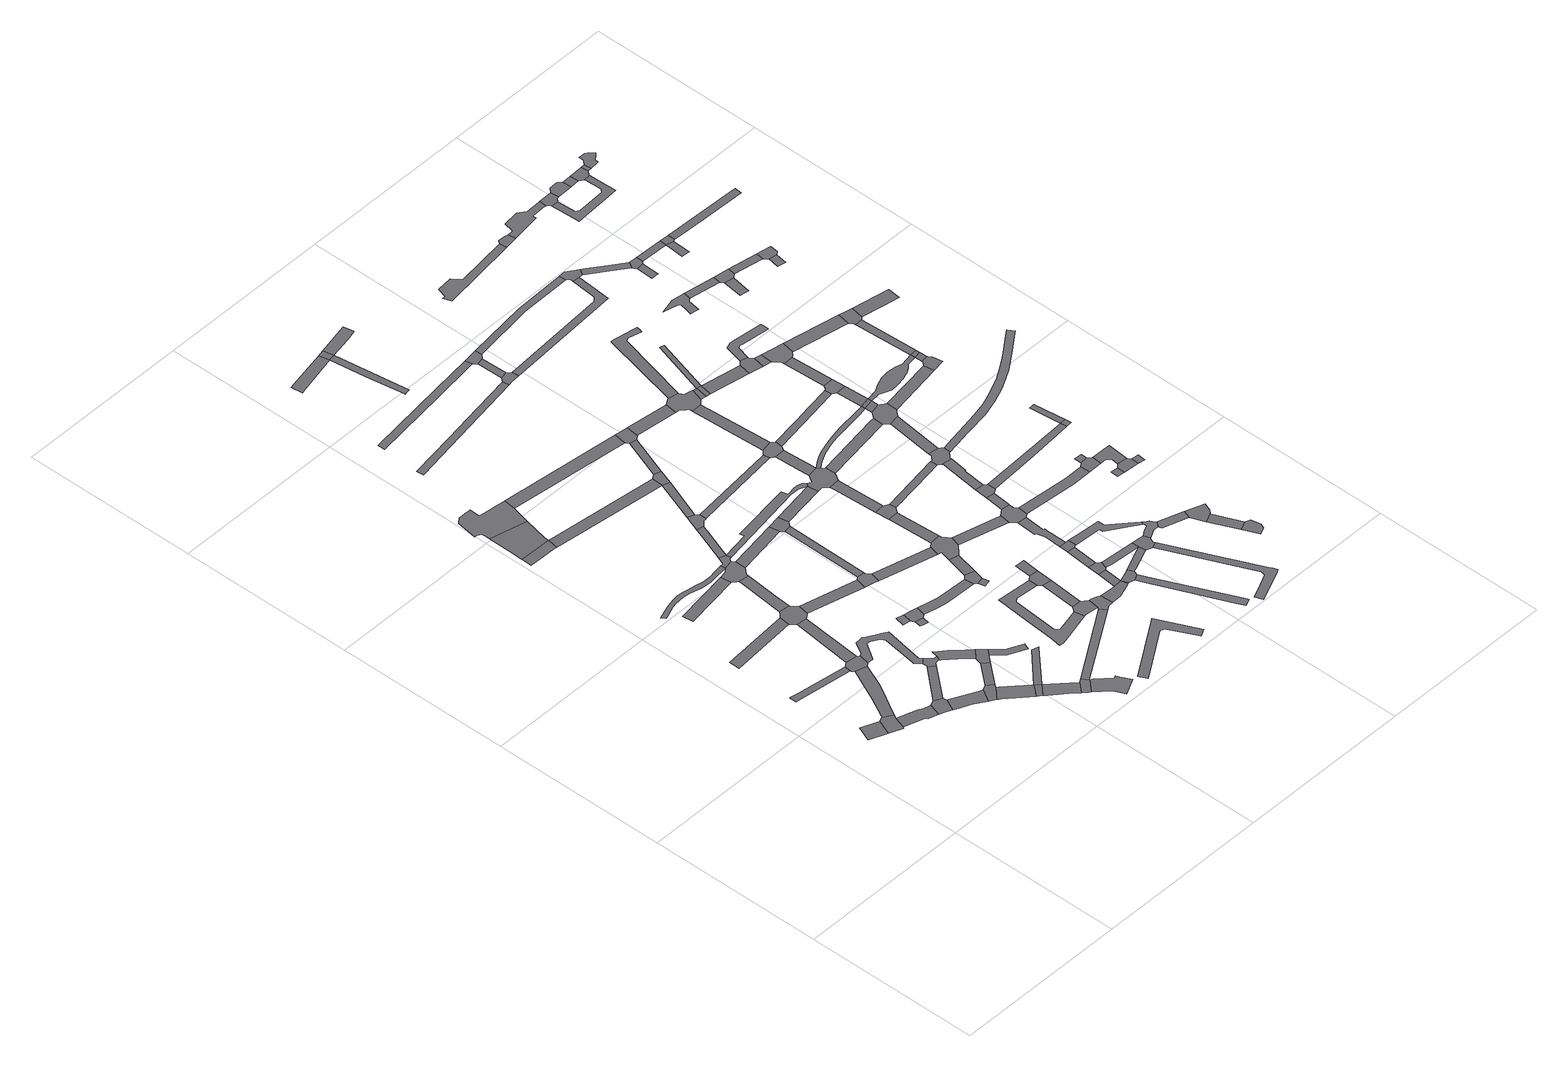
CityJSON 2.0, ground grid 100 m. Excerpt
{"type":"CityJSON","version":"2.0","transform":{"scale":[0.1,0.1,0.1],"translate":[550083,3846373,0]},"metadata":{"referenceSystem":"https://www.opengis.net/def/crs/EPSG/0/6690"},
"CityObjects":{
"road1":{"type":"Road","attributes":{"RoadStructureAttribute.sectionType":"1"},"geometry":[{"type":"MultiSurface","lod":"1","boundaries":[[[0,1,2,3]]]}]},
"road2":{"type":"Road","geometry":[{"type":"MultiSurface","lod":"1","boundaries":[[[4,5,3,2,6,7,8,9,10,11,12,13]]]}]},
"road3":{"type":"Road","attributes":{"RoadStructureAttribute.sectionType":"1"},"geometry":[{"type":"MultiSurface","lod":"1","boundaries":[[[14,15,11,10,16,17,18,19]]]}]},
"road4":{"type":"Road","attributes":{"RoadStructureAttribute.sectionType":"1"},"geometry":[{"type":"MultiSurface","lod":"1","boundaries":[[[20,21,22,23,24,25,26,27]]]}]},
"road5":{"type":"Road","attributes":{"RoadStructureAttribute.sectionType":"1"},"geometry":[{"type":"MultiSurface","lod":"1","boundaries":[[[28,29,30,31,4,13,32,33,34,35,36]]]}]},
"road6":{"type":"Road","geometry":[{"type":"MultiSurface","lod":"1","boundaries":[[[37,19,18,38,39,40,41]]]}]},
"road7":{"type":"Road","attributes":{"RoadStructureAttribute.sectionType":"1"},"geometry":[{"type":"MultiSurface","lod":"1","boundaries":[[[42,43,44,45,46]]]}]},
"road8":{"type":"Road","geometry":[{"type":"MultiSurface","lod":"1","boundaries":[[[47,48,27,26,49,28,36,50,51,52,53]]]}]},
"road9":{"type":"Road","attributes":{"RoadStructureAttribute.sectionType":"1"},"geometry":[{"type":"MultiSurface","lod":"1","boundaries":[[[54,55,56,40,39,57,58,59,60,61,62]]]}]},
"road10":{"type":"Road","attributes":{"RoadStructureAttribute.sectionType":"1"},"geometry":[{"type":"MultiSurface","lod":"1","boundaries":[[[63,37,41,64]]]}]},
"road11":{"type":"Road","geometry":[{"type":"MultiSurface","lod":"1","boundaries":[[[65,66,67,68,69]]]}]},
"road12":{"type":"Road","attributes":{"RoadStructureAttribute.sectionType":"1"},"geometry":[{"type":"MultiSurface","lod":"1","boundaries":[[[70,47,53,71]]]}]},
"road13":{"type":"Road","geometry":[{"type":"MultiSurface","lod":"1","boundaries":[[[72,62,61,73,74,75]]]}]},
"road14":{"type":"Road","attributes":{"RoadStructureAttribute.sectionType":"1"},"geometry":[{"type":"MultiSurface","lod":"1","boundaries":[[[76,77,78,79]]]}]},
"road15":{"type":"Road","attributes":{"RoadStructureAttribute.sectionType":"1"},"geometry":[{"type":"MultiSurface","lod":"1","boundaries":[[[80,81,82,65,69,83,84,85,86]]]}]},
"road16":{"type":"Road","attributes":{"RoadStructureAttribute.sectionType":"1"},"geometry":[{"type":"MultiSurface","lod":"1","boundaries":[[[87,88,89,90,91,92,93,94,95,96,97,98,99,100,101,102,103,104,105,106,107,108,109,110,111]]]}]},
"road17":{"type":"Road","attributes":{"RoadStructureAttribute.sectionType":"1"},"geometry":[{"type":"MultiSurface","lod":"1","boundaries":[[[112,113,114,115,116,117,118,119,120,52,51,121,122,123,124,125,126,127,128,129,130,131,132,133]]]}]},
"road18":{"type":"Road","attributes":{"RoadStructureAttribute.sectionType":"1"},"geometry":[{"type":"MultiSurface","lod":"1","boundaries":[[[134,135,136,137,74,73,138,139,140,141,142,143]]]}]},
"road19":{"type":"Road","geometry":[{"type":"MultiSurface","lod":"1","boundaries":[[[144,145,146,147,148,149,150,151,152,80,86,153,154,155,156,157,158,159,160,161,162,163]]]}]},
"road20":{"type":"Road","geometry":[{"type":"MultiSurface","lod":"1","boundaries":[[[164,165,166,167,168,169,133,132,170,171,63,64,172,173,174,175]]]}]},
"road21":{"type":"Road","geometry":[{"type":"MultiSurface","lod":"1","boundaries":[[[176,177,178,42,46,179,180,70,71,181,182,183,184,185]]]}]},
"road22":{"type":"Road","attributes":{"RoadStructureAttribute.sectionType":"1"},"geometry":[{"type":"MultiSurface","lod":"1","boundaries":[[[186,187,188,72,75,189]]]}]},
"road23":{"type":"Road","geometry":[{"type":"MultiSurface","lod":"1","boundaries":[[[143,142,190,191]]]}]},
"road24":{"type":"Road","attributes":{"RoadStructureAttribute.sectionType":"1"},"geometry":[{"type":"MultiSurface","lod":"1","boundaries":[[[192,193,176,185,194,195,196]]]}]},
"road25":{"type":"Road","attributes":{"RoadStructureAttribute.sectionType":"1"},"geometry":[{"type":"MultiSurface","lod":"1","boundaries":[[[197,191,190,198,199,200,201,202]]]}]},
"road26":{"type":"Road","attributes":{"RoadStructureAttribute.sectionType":"1"},"geometry":[{"type":"MultiSurface","lod":"1","boundaries":[[[203,204,205,206,207,175,174,208,209,210,211,212]]]}]},
"road27":{"type":"Road","geometry":[{"type":"MultiSurface","lod":"1","boundaries":[[[213,214,212,211,188,187,186,189,215,216]]]}]},
"road28":{"type":"Road","geometry":[{"type":"MultiSurface","lod":"1","boundaries":[[[217,110,218,76,79,219,220,192,196,221,222,223]]]}]},
"road29":{"type":"Road","geometry":[{"type":"MultiSurface","lod":"1","boundaries":[[[224,202,201,225,226,227]]]}]},
"road30":{"type":"Road","geometry":[{"type":"MultiSurface","lod":"1","boundaries":[[[228,229,230,231,143,191]]]}]},
"road31":{"type":"Road","attributes":{"RoadStructureAttribute.sectionType":"1"},"geometry":[{"type":"MultiSurface","lod":"1","boundaries":[[[232,233,234,235]]]}]},
"road32":{"type":"Road","attributes":{"RoadStructureAttribute.sectionType":"1"},"geometry":[{"type":"MultiSurface","lod":"1","boundaries":[[[236,184,183,237,238]]]}]},
"road33":{"type":"Road","geometry":[{"type":"MultiSurface","lod":"1","boundaries":[[[239,240,241,111,110,217,242,243,244]]]}]},
"road34":{"type":"Road","attributes":{"RoadStructureAttribute.sectionType":"1"},"geometry":[{"type":"MultiSurface","lod":"1","boundaries":[[[245,246,247,248,249,227,226,250,251,252,253]]]}]},
"road35":{"type":"Road","geometry":[{"type":"MultiSurface","lod":"1","boundaries":[[[254,255,256,257,258,216,215]]]}]},
"road36":{"type":"Road","geometry":[{"type":"MultiSurface","lod":"1","boundaries":[[[259,260,261,262,263]]]}]},
"road37":{"type":"Road","attributes":{"RoadStructureAttribute.sectionType":"1"},"geometry":[{"type":"MultiSurface","lod":"1","boundaries":[[[264,235,234,259,263,265,266]]]}]},
"road38":{"type":"Road","attributes":{"RoadStructureAttribute.sectionType":"1"},"geometry":[{"type":"MultiSurface","lod":"1","boundaries":[[[69,68,267,268]]]}]},
"road39":{"type":"Road","attributes":{"RoadStructureAttribute.sectionType":"1"},"geometry":[{"type":"MultiSurface","lod":"1","boundaries":[[[269,270,239,244,271,272,273,274]]]}]},
"road40":{"type":"Road","attributes":{"RoadStructureAttribute.sectionType":"1"},"geometry":[{"type":"MultiSurface","lod":"1","boundaries":[[[223,222,275,276]]]}]},
"road41":{"type":"Road","geometry":[{"type":"MultiSurface","lod":"1","boundaries":[[[277,238,237,278,279,280,281,282,283]]]}]},
"road42":{"type":"Road","geometry":[{"type":"MultiSurface","lod":"1","boundaries":[[[284,285,269,274,286,287,288,289,290,291]]]}]},
"road43":{"type":"Road","attributes":{"RoadStructureAttribute.sectionType":"1"},"geometry":[{"type":"MultiSurface","lod":"1","boundaries":[[[292,293,266,265,294,295,296,297]]]}]},
"road44":{"type":"Road","attributes":{"RoadStructureAttribute.sectionType":"1"},"geometry":[{"type":"MultiSurface","lod":"1","boundaries":[[[298,224,227,299,300]]]}]},
"road45":{"type":"Road","attributes":{"RoadStructureAttribute.sectionType":"1"},"geometry":[{"type":"MultiSurface","lod":"1","boundaries":[[[158,157,301,302]]]}]},
"road46":{"type":"Road","attributes":{"RoadStructureAttribute.sectionType":"1"},"geometry":[{"type":"MultiSurface","lod":"1","boundaries":[[[303,304,277,283]]]}]},
"road47":{"type":"Road","attributes":{"RoadStructureAttribute.sectionType":"1"},"geometry":[{"type":"MultiSurface","lod":"1","boundaries":[[[267,284,291,305]]]}]},
"road48":{"type":"Road","attributes":{"RoadStructureAttribute.sectionType":"1"},"geometry":[{"type":"MultiSurface","lod":"1","boundaries":[[[306,307,308,309,310,311,312,313]]]}]},
"road49":{"type":"Road","attributes":{"RoadStructureAttribute.sectionType":"1"},"geometry":[{"type":"MultiSurface","lod":"1","boundaries":[[[314,315,316,317,318,319,320,321,322,323,324,325,326,327,328,329]]]}]},
"road50":{"type":"Road","attributes":{"RoadStructureAttribute.sectionType":"1"},"geometry":[{"type":"MultiSurface","lod":"1","boundaries":[[[330,331,332,333,334,335,336]]]}]},
"road51":{"type":"Road","geometry":[{"type":"MultiSurface","lod":"1","boundaries":[[[276,275,304,303,337,338,339]]]}]},
"road52":{"type":"Road","attributes":{"RoadStructureAttribute.sectionType":"1"},"geometry":[{"type":"MultiSurface","lod":"1","boundaries":[[[281,280,340,341]]]}]},
"road53":{"type":"Road","attributes":{"RoadStructureAttribute.sectionType":"1"},"geometry":[{"type":"MultiSurface","lod":"1","boundaries":[[[342,343,344,345,346,347,348,349,244,243,350,351,352,353,354]]]}]},
"road54":{"type":"Road","attributes":{"RoadStructureAttribute.sectionType":"1"},"geometry":[{"type":"MultiSurface","lod":"1","boundaries":[[[355,356,357,358,359,360,361,362,363]]]}]},
"road55":{"type":"Road","attributes":{"RoadStructureAttribute.sectionType":"1"},"geometry":[{"type":"MultiSurface","lod":"1","boundaries":[[[364,365,366,367,368,369,370]]]}]},
"road56":{"type":"Road","geometry":[{"type":"MultiSurface","lod":"1","boundaries":[[[371,268,267,305,372]]]}]},
"road57":{"type":"Road","geometry":[{"type":"MultiSurface","lod":"1","boundaries":[[[373,374,375,376,377]]]}]},
"road58":{"type":"Road","attributes":{"RoadStructureAttribute.sectionType":"1"},"geometry":[{"type":"MultiSurface","lod":"1","boundaries":[[[378,297,296,377,376,379]]]}]},
"road59":{"type":"Road","geometry":[{"type":"MultiSurface","lod":"1","boundaries":[[[380,323,322,381,382,383,384]]]}]},
"road60":{"type":"Road","attributes":{"RoadStructureAttribute.sectionType":"1"},"geometry":[{"type":"MultiSurface","lod":"1","boundaries":[[[385,386,387,388,389,390,336]]]}]},
"road61":{"type":"Road","attributes":{"RoadStructureAttribute.sectionType":"1"},"geometry":[{"type":"MultiSurface","lod":"1","boundaries":[[[391,378,379,392]]]}]},
"road62":{"type":"Road","geometry":[{"type":"MultiSurface","lod":"1","boundaries":[[[393,330,336,390]]]}]},
"road63":{"type":"Road","attributes":{"RoadStructureAttribute.sectionType":"1"},"geometry":[{"type":"MultiSurface","lod":"1","boundaries":[[[394,380,384,395]]]}]},
"road64":{"type":"Road","attributes":{"RoadStructureAttribute.sectionType":"1"},"geometry":[{"type":"MultiSurface","lod":"1","boundaries":[[[396,397,290,289,398]]]}]},
"road65":{"type":"Road","attributes":{"RoadStructureAttribute.sectionType":"1"},"geometry":[{"type":"MultiSurface","lod":"1","boundaries":[[[399,371,372,400]]]}]},
"road66":{"type":"Road","geometry":[{"type":"MultiSurface","lod":"1","boundaries":[[[401,402,403,383,382,298,300,404,405,406]]]}]},
"road67":{"type":"Road","attributes":{"RoadStructureAttribute.sectionType":"1"},"geometry":[{"type":"MultiSurface","lod":"1","boundaries":[[[353,339,338,407]]]}]},
"road68":{"type":"Road","geometry":[{"type":"MultiSurface","lod":"1","boundaries":[[[408,329,328,394,395,409]]]}]},
"road69":{"type":"Road","geometry":[{"type":"MultiSurface","lod":"1","boundaries":[[[410,411,412,341,340,413,391,392,414,415,416,417]]]}]},
"road70":{"type":"Road","geometry":[{"type":"MultiSurface","lod":"1","boundaries":[[[418,419,420,408,409]]]}]},
"road71":{"type":"Road","geometry":[{"type":"MultiSurface","lod":"1","boundaries":[[[302,301,399,400,421,422]]]}]},
"road72":{"type":"Road","attributes":{"RoadStructureAttribute.sectionType":"1"},"geometry":[{"type":"MultiSurface","lod":"1","boundaries":[[[423,424,412,411]]]}]},
"road73":{"type":"Road","attributes":{"RoadStructureAttribute.sectionType":"1"},"geometry":[{"type":"MultiSurface","lod":"1","boundaries":[[[425,393,390,426,427,428,429,430,431]]]}]},
"road74":{"type":"Road","attributes":{"RoadStructureAttribute.sectionType":"1"},"geometry":[{"type":"MultiSurface","lod":"1","boundaries":[[[406,405,432,433,434,435,436,437,438]]]}]},
"road75":{"type":"Road","geometry":[{"type":"MultiSurface","lod":"1","boundaries":[[[439,440,441,424,423,442,443,444,445]]]}]},
"road76":{"type":"Road","attributes":{"RoadStructureAttribute.sectionType":"1"},"geometry":[{"type":"MultiSurface","lod":"1","boundaries":[[[446,447,448,449,441,440]]]}]},
"road77":{"type":"Road","attributes":{"RoadStructureAttribute.sectionType":"1"},"geometry":[{"type":"MultiSurface","lod":"1","boundaries":[[[450,438,437,451]]]}]},
"road78":{"type":"Road","geometry":[{"type":"MultiSurface","lod":"1","boundaries":[[[437,436,452]]]}]},
"road79":{"type":"Road","geometry":[{"type":"MultiSurface","lod":"1","boundaries":[[[453,454,455,456,457,458,354,353,407,459,448,447,460,461,462]]]}]},
"road80":{"type":"Road","geometry":[{"type":"MultiSurface","lod":"1","boundaries":[[[463,464,465,306,313,466,467,468]]]}]},
"road81":{"type":"Road","attributes":{"RoadStructureAttribute.sectionType":"1"},"geometry":[{"type":"MultiSurface","lod":"1","boundaries":[[[417,416,469,470]]]}]},
"road82":{"type":"Road","geometry":[{"type":"MultiSurface","lod":"1","boundaries":[[[471,450,451,472,473,474]]]}]},
"road83":{"type":"Road","geometry":[{"type":"MultiSurface","lod":"1","boundaries":[[[475,476,437,452,477,478,479,480,481]]]}]},
"road84":{"type":"Road","attributes":{"RoadStructureAttribute.sectionType":"1"},"geometry":[{"type":"MultiSurface","lod":"1","boundaries":[[[482,422,421,483,484]]]}]},
"road85":{"type":"Road","attributes":{"RoadStructureAttribute.sectionType":"1"},"geometry":[{"type":"MultiSurface","lod":"1","boundaries":[[[485,486,487,464,463]]]}]},
"road86":{"type":"Road","attributes":{"RoadStructureAttribute.sectionType":"1"},"geometry":[{"type":"MultiSurface","lod":"1","boundaries":[[[488,471,474,489]]]}]},
"road87":{"type":"Road","attributes":{"RoadStructureAttribute.sectionType":"1"},"geometry":[{"type":"MultiSurface","lod":"1","boundaries":[[[490,491,492,493,454,453]]]}]},
"road88":{"type":"Road","geometry":[{"type":"MultiSurface","lod":"1","boundaries":[[[494,495,364,370,487,486,496,497]]]}]},
"road89":{"type":"Road","attributes":{"RoadStructureAttribute.sectionType":"1"},"geometry":[{"type":"MultiSurface","lod":"1","boundaries":[[[498,499,479,478,500,501,502,503]]]}]},
"road90":{"type":"Road","geometry":[{"type":"MultiSurface","lod":"1","boundaries":[[[504,505,506,507,508,488,489,509,510]]]}]},
"road91":{"type":"Road","geometry":[{"type":"MultiSurface","lod":"1","boundaries":[[[511,512,513,396,398,514,515,492,491,516,517]]]}]},
"road92":{"type":"Road","attributes":{"RoadStructureAttribute.sectionType":"1"},"geometry":[{"type":"MultiSurface","lod":"1","boundaries":[[[518,519,520,521,506,505,522,523,524,525,526]]]}]},
"road93":{"type":"Road","attributes":{"RoadStructureAttribute.sectionType":"1"},"geometry":[{"type":"MultiSurface","lod":"1","boundaries":[[[527,528,529,473,472,530,531,532,533,534,535]]]}]},
"road94":{"type":"Road","attributes":{"RoadStructureAttribute.sectionType":"1"},"geometry":[{"type":"MultiSurface","lod":"1","boundaries":[[[534,536,537,538,475,481,539,540,541,542]]]}]},
"road95":{"type":"Road","attributes":{"RoadStructureAttribute.sectionType":"1"},"geometry":[{"type":"MultiSurface","lod":"1","boundaries":[[[543,544,512,511]]]}]},
"road96":{"type":"Road","attributes":{"RoadStructureAttribute.sectionType":"1"},"geometry":[{"type":"MultiSurface","lod":"1","boundaries":[[[545,445,444,546,547]]]}]},
"road97":{"type":"Road","geometry":[{"type":"MultiSurface","lod":"1","boundaries":[[[548,470,469,549,550,518,526,551,552,553,554]]]}]},
"road98":{"type":"Road","geometry":[{"type":"MultiSurface","lod":"1","boundaries":[[[555,556,557,484,483,558,559,560,561,544,543,562,563,564,565]]]}]},
"road99":{"type":"Road","attributes":{"RoadStructureAttribute.sectionType":"1"},"geometry":[{"type":"MultiSurface","lod":"1","boundaries":[[[566,548,554,567,568]]]}]},
"road100":{"type":"Road","attributes":{"RoadStructureAttribute.sectionType":"1"},"geometry":[{"type":"MultiSurface","lod":"1","boundaries":[[[569,570,571,572,573,504,510,574,575,576,577,578,579,580,581]]]}]},
"road101":{"type":"Road","geometry":[{"type":"MultiSurface","lod":"1","boundaries":[[[582,583,535,534,542,584,585,586,587,588,589,590,591,592,593]]]}]},
"road102":{"type":"Road","geometry":[{"type":"MultiSurface","lod":"1","boundaries":[[[594,566,568,595,596,597]]]}]},
"road103":{"type":"Road","attributes":{"RoadStructureAttribute.sectionType":"1"},"geometry":[{"type":"MultiSurface","lod":"1","boundaries":[[[598,599,461,460,600,601]]]}]},
"road104":{"type":"Road","attributes":{"RoadStructureAttribute.sectionType":"1"},"geometry":[{"type":"MultiSurface","lod":"1","boundaries":[[[563,562,602,603]]]}]},
"road105":{"type":"Road","attributes":{"RoadStructureAttribute.sectionType":"1"},"geometry":[{"type":"MultiSurface","lod":"1","boundaries":[[[604,605,606,607,608,587,586,609,610,611,612,613]]]}]},
"road106":{"type":"Road","attributes":{"RoadStructureAttribute.sectionType":"1"},"geometry":[{"type":"MultiSurface","lod":"1","boundaries":[[[614,615,616,617,618,619,620,621,453,462,622,623,624,625,626,627,628,629,630]]]}]},
"road107":{"type":"Road","geometry":[{"type":"MultiSurface","lod":"1","boundaries":[[[603,602,631,632,633,634]]]}]},
"road108":{"type":"Road","attributes":{"RoadStructureAttribute.sectionType":"1"},"geometry":[{"type":"MultiSurface","lod":"1","boundaries":[[[635,636,594,597,637,638,639]]]}]},
"road109":{"type":"Road","attributes":{"RoadStructureAttribute.sectionType":"1"},"geometry":[{"type":"MultiSurface","lod":"1","boundaries":[[[640,641,642,643,644,645,517,516,646,647,648]]]}]},
"road110":{"type":"Road","geometry":[{"type":"MultiSurface","lod":"1","boundaries":[[[649,650,651,581,580,652,653,654,655,656,657,593,592,658,659,660]]]}]},
"road111":{"type":"Road","geometry":[{"type":"MultiSurface","lod":"1","boundaries":[[[661,662,663,664,545,547,665,666,635,639,667,668,669,670,671,672,673]]]}]},
"road112":{"type":"Road","attributes":{"RoadStructureAttribute.sectionType":"1"},"geometry":[{"type":"MultiSurface","lod":"1","boundaries":[[[674,675,676,677,678,679,680,681,682,683,684,555,565]]]}]},
"road113":{"type":"Road","attributes":{"RoadStructureAttribute.sectionType":"1"},"geometry":[{"type":"MultiSurface","lod":"1","boundaries":[[[685,686,687,688,689,690,468,467,691,692]]]}]},
"road114":{"type":"Road","attributes":{"RoadStructureAttribute.sectionType":"1"},"geometry":[{"type":"MultiSurface","lod":"1","boundaries":[[[693,552,551,694,695,696]]]}]},
"road115":{"type":"Road","attributes":{"RoadStructureAttribute.sectionType":"1"},"geometry":[{"type":"MultiSurface","lod":"1","boundaries":[[[697,698,494,497,699,700]]]}]},
"road116":{"type":"Road","attributes":{"RoadStructureAttribute.sectionType":"1"},"geometry":[{"type":"MultiSurface","lod":"1","boundaries":[[[701,702,703,603,634]]]}]},
"road117":{"type":"Road","attributes":{"RoadStructureAttribute.sectionType":"1"},"geometry":[{"type":"MultiSurface","lod":"1","boundaries":[[[704,634,633,632,631,705,706]]]}]},
"road118":{"type":"Road","attributes":{"RoadStructureAttribute.sectionType":"1"},"geometry":[{"type":"MultiSurface","lod":"1","boundaries":[[[660,659,707,708,709]]]}]},
"road119":{"type":"Road","attributes":{"RoadStructureAttribute.sectionType":"1"},"geometry":[{"type":"MultiSurface","lod":"1","boundaries":[[[710,711,661,673]]]}]},
"road120":{"type":"Road","geometry":[{"type":"MultiSurface","lod":"1","boundaries":[[[712,713,714,715,598,601,711,710,716,717,718,719]]]}]},
"road121":{"type":"Road","attributes":{"RoadStructureAttribute.sectionType":"1"},"geometry":[{"type":"MultiSurface","lod":"1","boundaries":[[[720,721,722,723,724]]]}]},
"road122":{"type":"Road","attributes":{"RoadStructureAttribute.sectionType":"1"},"geometry":[{"type":"MultiSurface","lod":"1","boundaries":[[[725,630,715,714]]]}]},
"road123":{"type":"Road","geometry":[{"type":"MultiSurface","lod":"1","boundaries":[[[709,708,721,720,726,727]]]}]},
"road124":{"type":"Road","attributes":{"RoadStructureAttribute.sectionType":"1"},"geometry":[{"type":"MultiSurface","lod":"1","boundaries":[[[728,729,596,595,730,731]]]}]},
"road125":{"type":"Road","geometry":[{"type":"MultiSurface","lod":"1","boundaries":[[[732,614,630,725]]]}]},
"road126":{"type":"Road","geometry":[{"type":"MultiSurface","lod":"1","boundaries":[[[733,706,705,734,735,736,737]]]}]},
"road127":{"type":"Road","geometry":[{"type":"MultiSurface","lod":"1","boundaries":[[[724,723,722,738,739,740,741]]]}]},
"road128":{"type":"Road","attributes":{"RoadStructureAttribute.sectionType":"1"},"geometry":[{"type":"MultiSurface","lod":"1","boundaries":[[[742,743,614,732]]]}]},
"road129":{"type":"Road","attributes":{"RoadStructureAttribute.sectionType":"1"},"geometry":[{"type":"MultiSurface","lod":"1","boundaries":[[[744,745,746,747,748,749,750,751]]]}]},
"road130":{"type":"Road","geometry":[{"type":"MultiSurface","lod":"1","boundaries":[[[752,753,754,640,648,743,742]]]}]},
"road131":{"type":"Road","attributes":{"RoadStructureAttribute.sectionType":"1"},"geometry":[{"type":"MultiSurface","lod":"1","boundaries":[[[735,734,755,756]]]}]},
"road132":{"type":"Road","geometry":[{"type":"MultiSurface","lod":"1","boundaries":[[[757,758,696,695,759,760]]]}]},
"road133":{"type":"Road","geometry":[{"type":"MultiSurface","lod":"1","boundaries":[[[761,762,763,764]]]}]},
"road134":{"type":"Road","attributes":{"RoadStructureAttribute.sectionType":"1"},"geometry":[{"type":"MultiSurface","lod":"1","boundaries":[[[765,766,753,752]]]}]},
"road135":{"type":"Road","geometry":[{"type":"MultiSurface","lod":"1","boundaries":[[[767,768,758,757]]]}]},
"road136":{"type":"Road","geometry":[{"type":"MultiSurface","lod":"1","boundaries":[[[756,755,769,770,766,765,771,772,773,774]]]}]},
"road137":{"type":"Road","geometry":[{"type":"MultiSurface","lod":"1","boundaries":[[[775,764,763,776,777,778]]]}]},
"road138":{"type":"Road","attributes":{"RoadStructureAttribute.sectionType":"1"},"geometry":[{"type":"MultiSurface","lod":"1","boundaries":[[[779,780,781,782,783,784,785,786,787,788,733,737]]]}]},
"road139":{"type":"Road","attributes":{"RoadStructureAttribute.sectionType":"1"},"geometry":[{"type":"MultiSurface","lod":"1","boundaries":[[[789,760,759,790,791,775,778]]]}]},
"road140":{"type":"Road","attributes":{"RoadStructureAttribute.sectionType":"1"},"geometry":[{"type":"MultiSurface","lod":"1","boundaries":[[[792,719,718,793]]]}]},
"road141":{"type":"Road","geometry":[{"type":"MultiSurface","lod":"1","boundaries":[[[794,795,777,776]]]}]},
"road142":{"type":"Road","attributes":{"RoadStructureAttribute.sectionType":"1"},"geometry":[{"type":"MultiSurface","lod":"1","boundaries":[[[796,797,798,799,800,801,732,725,802,803,804,805,806,807,808,809,810,811]]]}]},
"road143":{"type":"Road","geometry":[{"type":"MultiSurface","lod":"1","boundaries":[[[812,813,697,700,814,685,692,815,816]]]}]},
"road144":{"type":"Road","attributes":{"RoadStructureAttribute.sectionType":"1"},"geometry":[{"type":"MultiSurface","lod":"1","boundaries":[[[817,818,819,820,821,822,823,824,825,826,827,828,829,830,831,832]]]}]},
"road145":{"type":"Road","geometry":[{"type":"MultiSurface","lod":"1","boundaries":[[[833,728,731,834]]]}]},
"road146":{"type":"Road","geometry":[{"type":"MultiSurface","lod":"1","boundaries":[[[835,751,750,836,837,838]]]}]},
"road147":{"type":"Road","geometry":[{"type":"MultiSurface","lod":"1","boundaries":[[[839,840,841,728,833]]]}]},
"road148":{"type":"Road","attributes":{"RoadStructureAttribute.sectionType":"1"},"geometry":[{"type":"MultiSurface","lod":"1","boundaries":[[[842,843,844,816,815,845,846,847]]]}]},
"road149":{"type":"Road","attributes":{"RoadStructureAttribute.sectionType":"1"},"geometry":[{"type":"MultiSurface","lod":"1","boundaries":[[[848,849,850,851,852,853,854,855,856,857,858,859,860,861,862,671,670,863,864,865,866,867,868,869,870,871,872,873,874,875,876]]]}]},
"road150":{"type":"Road","attributes":{"RoadStructureAttribute.sectionType":"1"},"geometry":[{"type":"MultiSurface","lod":"1","boundaries":[[[774,773,877,878]]]}]},
"road151":{"type":"Road","geometry":[{"type":"MultiSurface","lod":"1","boundaries":[[[879,880,881,882,883]]]}]},
"road152":{"type":"Road","geometry":[{"type":"MultiSurface","lod":"1","boundaries":[[[884,885,886,887,792,793,888,889]]]}]},
"road153":{"type":"Road","attributes":{"RoadStructureAttribute.sectionType":"1"},"geometry":[{"type":"MultiSurface","lod":"1","boundaries":[[[832,831,890,891]]]}]},
"road154":{"type":"Road","attributes":{"RoadStructureAttribute.sectionType":"1"},"geometry":[{"type":"MultiSurface","lod":"1","boundaries":[[[892,893,894,895,810,896,897,885,884]]]}]},
"road155":{"type":"Road","geometry":[{"type":"MultiSurface","lod":"1","boundaries":[[[847,846,883,882,898,899]]]}]},
"road156":{"type":"Road","geometry":[{"type":"MultiSurface","lod":"1","boundaries":[[[900,811,810,895]]]}]},
"road157":{"type":"Road","attributes":{"RoadStructureAttribute.sectionType":"1"},"geometry":[{"type":"MultiSurface","lod":"1","boundaries":[[[901,902,903,811,900]]]}]},
"road158":{"type":"Road","attributes":{"RoadStructureAttribute.sectionType":"1"},"geometry":[{"type":"MultiSurface","lod":"1","boundaries":[[[904,905,906,907,908,837,836,909,910,911,912,913,914,915,916]]]}]},
"road159":{"type":"Road","geometry":[{"type":"MultiSurface","lod":"1","boundaries":[[[917,918,919,920,921,922]]]}]},
"road160":{"type":"Road","geometry":[{"type":"MultiSurface","lod":"1","boundaries":[[[891,890,917,922,923,924]]]}]},
"road161":{"type":"Road","geometry":[{"type":"MultiSurface","lod":"1","boundaries":[[[925,878,877,926,903,902,901,927,928]]]}]},
"road162":{"type":"Road","attributes":{"RoadStructureAttribute.sectionType":"1"},"geometry":[{"type":"MultiSurface","lod":"1","boundaries":[[[899,898,929,930,931]]]}]},
"road163":{"type":"Road","geometry":[{"type":"MultiSurface","lod":"1","boundaries":[[[930,932,933,934,935]]]}]},
"road164":{"type":"Road","geometry":[{"type":"MultiSurface","lod":"1","boundaries":[[[931,930,935,936,937]]]}]},
"road165":{"type":"Road","attributes":{"RoadStructureAttribute.sectionType":"1"},"geometry":[{"type":"MultiSurface","lod":"1","boundaries":[[[924,923,938,939]]]}]},
"road166":{"type":"Road","geometry":[{"type":"MultiSurface","lod":"1","boundaries":[[[940,916,915,941,942,943,944,945,946,947]]]}]},
"road167":{"type":"Road","attributes":{"RoadStructureAttribute.sectionType":"1"},"geometry":[{"type":"MultiSurface","lod":"1","boundaries":[[[928,927,948,949,950]]]}]},
"road168":{"type":"Road","attributes":{"RoadStructureAttribute.sectionType":"1"},"geometry":[{"type":"MultiSurface","lod":"1","boundaries":[[[951,952,953,954,955,956,957,958,959,960,961,962,963,964,965,966,944,943]]]}]},
"road169":{"type":"Road","geometry":[{"type":"MultiSurface","lod":"1","boundaries":[[[967,968,969,970,971,972]]]}]},
"road170":{"type":"Road","geometry":[{"type":"MultiSurface","lod":"1","boundaries":[[[973,974,940,947,975,976,977]]]}]},
"road171":{"type":"Road","geometry":[{"type":"MultiSurface","lod":"1","boundaries":[[[939,938,967,972,978,979]]]}]},
"road172":{"type":"Road","attributes":{"RoadStructureAttribute.sectionType":"1"},"geometry":[{"type":"MultiSurface","lod":"1","boundaries":[[[980,977,976,975,981]]]}]},
"road173":{"type":"Road","geometry":[{"type":"MultiSurface","lod":"1","boundaries":[[[982,980,981,960,959,983,984]]]}]},
"road174":{"type":"Road","attributes":{"RoadStructureAttribute.sectionType":"1"},"geometry":[{"type":"MultiSurface","lod":"1","boundaries":[[[937,936,985,986,987,988]]]}]},
"road175":{"type":"Road","attributes":{"RoadStructureAttribute.sectionType":"1"},"geometry":[{"type":"MultiSurface","lod":"1","boundaries":[[[989,982,984,990]]]}]},
"road176":{"type":"Road","geometry":[{"type":"MultiSurface","lod":"1","boundaries":[[[991,992,993,989,990,994,995,996,997,998,999,1000]]]}]}
},
"vertices":[
[238,827,0],[203,740,0],[300,700,0],[336,788,0],
[365,796,0],[361,795,0],[338,685,0],[362,675,0],[376,670,0],[379,674,0],[381,677,0],[403,745,0],[405,749,0],[416,767,0],
[544,692,0],[515,707,0],[488,642,0],[508,628,0],[558,612,0],[580,682,0],
[221,1205,0],[174,1212,0],[171,1212,0],[171,1171,0],[216,1165,0],[218,1165,0],[502,1127,0],[507,1162,0],
[514,1106,0],[467,1001,0],[428,919,0],[372,811,0],[424,783,0],[475,871,0],[508,931,0],[529,968,0],[579,1086,0],
[613,695,0],[596,600,0],[627,585,0],[659,650,0],[654,673,0],
[554,1619,0],[163,1588,0],[162,1528,0],[165,1528,0],[547,1558,0],
[535,1180,0],[520,1171,0],[506,1119,0],[581,1087,0],[599,1103,0],[611,1161,0],[599,1172,0],
[825,571,0],[820,573,0],[807,579,0],[655,571,0],[714,543,0],[737,530,0],[772,508,0],[784,500,0],[827,570,0],
[768,874,0],[801,846,0],
[34,2799,0],[32,2738,0],[204,2734,0],[206,2733,0],[216,2795,0],
[573,1528,0],[631,1523,0],
[858,584,0],[820,478,0],[880,539,0],[893,555,0],
[572,2018,0],[250,1968,0],[259,1908,0],[581,1959,0],
[38,3009,0],[36,2853,0],[34,2812,0],[216,2804,0],[218,2823,0],[233,2900,0],[247,2959,0],
[577,2063,0],[547,2057,0],[522,2057,0],[494,2059,0],[459,2067,0],[404,2076,0],[369,2081,0],[339,2083,0],[309,2080,0],[279,2075,0],[249,2067,0],[174,2040,0],[188,2018,0],[210,2024,0],[265,2045,0],[295,2052,0],[325,2055,0],[350,2055,0],[392,2051,0],[455,2036,0],[487,2032,0],[515,2030,0],[537,2032,0],[637,2044,0],[633,2071,0],
[786,948,0],[826,1173,0],[793,1192,0],[778,1201,0],[721,1234,0],[713,1239,0],[696,1238,0],[668,1236,0],[628,1168,0],[634,1101,0],[655,1134,0],[693,1194,0],[709,1196,0],[710,1197,0],[758,1168,0],[768,1162,0],[776,1142,0],[744,946,0],[743,937,0],[750,930,0],[771,907,0],[799,930,0],
[1009,420,0],[894,527,0],[893,528,0],[881,538,0],[823,475,0],[830,470,0],[838,463,0],[888,419,0],[963,355,0],[1014,416,0],
[49,3215,0],[17,3190,0],[0,3072,0],[18,3069,0],[25,3066,0],[28,3064,0],[33,3059,0],[37,3050,0],[38,3033,0],[250,2971,0],[256,2996,0],[269,3048,0],[272,3061,0],[273,3066,0],[282,3135,0],[277,3135,0],[228,3141,0],[155,3149,0],[121,3153,0],[123,3213,0],
[832,892,0],[828,893,0],[825,898,0],[821,903,0],[813,913,0],[808,919,0],[771,903,0],[775,879,0],[815,862,0],[823,863,0],[839,866,0],[855,889,0],
[584,1649,0],[572,1637,0],[564,1629,0],[556,1548,0],[563,1540,0],[643,1531,0],[654,1539,0],[664,1546,0],[674,1607,0],[643,1643,0],
[979,685,0],[978,685,0],[957,703,0],[992,674,0],
[988,334,0],[1041,391,0],
[610,1933,0],[608,1910,0],[652,1741,0],[668,1908,0],[670,1928,0],
[1042,390,0],[989,333,0],[1004,320,0],[1100,236,0],[1124,213,0],[1174,267,0],
[979,820,0],[919,876,0],[883,907,0],[861,926,0],[856,893,0],[849,857,0],[878,832,0],[937,777,0],[967,745,0],[1010,787,0],
[1049,747,0],[1048,748,0],[1024,714,0],[1051,745,0],
[688,2054,0],[613,2025,0],[591,1950,0],[601,1941,0],[671,1943,0],[700,1977,0],[700,2038,0],
[1195,280,0],[1150,190,0],[1160,180,0],[1218,243,0],
[1220,570,0],[1227,577,0],[1208,582,0],[1189,587,0],
[920,1210,0],[909,1156,0],[951,1147,0],[962,1201,0],
[806,1573,0],[979,1466,0],[994,1525,0],
[666,2116,0],[657,2089,0],[651,2073,0],[694,2071,0],[709,2074,0],[705,2102,0],
[1328,154,0],[1320,171,0],[1309,164,0],[1235,234,0],[1234,235,0],[1234,112,0],[1244,88,0],[1264,49,0],[1357,94,0],
[1033,705,0],[1083,649,0],[1181,603,0],[1198,640,0],[1107,682,0],
[964,1127,0],[957,1089,0],[972,1086,0],[1001,1080,0],[1008,1116,0],
[1000,1193,0],[1027,1131,0],[1039,1185,0],
[862,2653,0],[866,2718,0],
[742,2324,0],[732,2297,0],[770,2283,0],[772,2290,0],[779,2310,0],[782,2317,0],
[997,2025,0],[988,2084,0],
[1013,1539,0],[1014,1457,0],[1031,1453,0],[1057,1446,0],[1072,1504,0],[1052,1531,0],[1052,1535,0],
[775,2416,0],[758,2367,0],[804,2336,0],[810,2341,0],[821,2342,0],[832,2344,0],[828,2383,0],[814,2401,0],
[1163,1158,0],[1106,1171,0],[1095,1117,0],[1156,1104,0],[1344,1097,0],[1338,1152,0],
[1614,543,0],[1220,247,0],[1637,508,0],
[962,2985,0],[972,3054,0],
[1056,2011,0],[1016,2007,0],
[901,2639,0],
[887,3697,0],[675,3663,0],[424,3623,0],[154,3580,0],[156,3539,0],[385,3577,0],[637,3618,0],[893,3660,0],
[1367,933,0],[1340,936,0],[1339,922,0],[1323,725,0],[1311,576,0],[1300,508,0],[1322,506,0],[1346,512,0],[1533,559,0],[1519,615,0],[1385,583,0],[1364,603,0],[1386,864,0],[1406,879,0],[1539,868,0],[1538,920,0],
[438,4466,0],[378,4453,0],[211,4418,0],[189,4414,0],[197,4348,0],[203,4350,0],[451,4406,0],
[1056,2015,0],[1076,2037,0],[1066,2096,0],
[1382,1363,0],[1396,1421,0],
[1316,2170,0],[1291,2180,0],[1264,2176,0],[1230,2171,0],[1215,2169,0],[1208,2205,0],[858,2153,0],[864,2128,0],[1226,2157,0],[1251,2157,0],[1278,2155,0],[1319,2136,0],[1333,2155,0],
[1736,301,0],[1732,311,0],[1716,301,0],[1389,91,0],[1411,44,0],[1692,226,0],[1720,219,0],[1798,57,0],[1842,78,0],
[878,3927,0],[650,3898,0],[165,3836,0],[166,3796,0],[613,3853,0],[858,3884,0],[883,3888,0],
[892,2734,0],[931,2722,0],
[1371,1048,0],[1390,1053,0],[1410,1058,0],[1400,1096,0],[1361,1086,0],
[1360,1169,0],[1414,1156,0],
[1541,643,0],[1545,562,0],[1616,553,0],[1627,615,0],[1591,643,0],
[481,4201,0],[515,3983,0],[515,3982,0],[533,3985,0],[550,3989,0],[489,4412,0],
[1391,1298,0],[1444,1285,0],
[475,4474,0],
[1556,848,0],[1608,843,0],
[1342,2441,0],[1338,2440,0],[1347,2404,0],
[975,2962,0],[1016,2957,0],
[1676,603,0],[1640,614,0],[1631,614,0],[1661,523,0],[1689,524,0],[1687,596,0],
[1328,2077,0],
[1565,940,0],[1616,936,0],
[1482,1432,0],[1481,1443,0],[1422,1440,0],[1405,1357,0],[1461,1302,0],[1486,1326,0],[1495,1335,0],[1513,1391,0],
[1624,1031,0],[1598,1033,0],[1572,1035,0],
[1040,2975,0],[1048,3044,0],
[1467,1700,0],[1407,1697,0],
[665,4515,0],[489,4414,0],[528,4422,0],[571,4430,0],[632,4444,0],[646,4447,0],[678,4454,0],
[1732,525,0],[1745,526,0],[1797,544,0],[1833,556,0],[1840,559,0],[1826,596,0],[1780,593,0],
[1485,1766,0],[1460,1782,0],[1402,1779,0],[1487,1727,0],[1489,1727,0],[1493,1728,0],[1486,1765,0],
[1448,2028,0],[1447,2058,0],[1386,2055,0],[1388,2023,0],
[1789,704,0],[1835,701,0],
[1847,561,0],
[1440,2191,0],[1381,2183,0],[1371,2168,0],[1363,2154,0],[1356,2142,0],[1354,2142,0],[1355,2081,0],[1474,2101,0],[1473,2161,0],[1455,2176,0],
[947,3727,0],[907,3719,0],[892,3703,0],[918,3665,0],[971,3668,0],[968,3709,0],
[1775,1263,0],[1783,1322,0],
[1795,772,0],[1848,711,0],[1860,751,0],[1839,768,0],
[1904,626,0],[1874,613,0],[1874,551,0],[1877,551,0],[1912,570,0],[1918,590,0],[1918,593,0],
[1072,3041,0],[1283,2947,0],[1291,3016,0],
[946,3760,0],[943,3876,0],[903,3868,0],
[1808,917,0],[1853,913,0],
[1439,2211,0],[1429,2391,0],[1369,2386,0],[1379,2208,0],
[960,3938,0],[895,3929,0],[963,3898,0],[964,3899,0],
[2129,86,0],[1932,523,0],[1896,506,0],[2079,86,0],[2100,40,0],[2139,59,0],
[1870,970,0],[1850,969,0],[1811,969,0],[1810,961,0],[1809,937,0],[1863,923,0],[1870,921,0],
[1426,2474,0],[1364,2463,0],[1356,2454,0],[1348,2403,0],[1359,2394,0],[1444,2415,0],[1448,2457,0],
[1800,1226,0],[1794,1115,0],[1803,1110,0],[1815,1066,0],[1852,1066,0],[1852,1069,0],[1853,1105,0],[1846,1111,0],[1855,1225,0],
[1888,747,0],[1872,748,0],[1867,750,0],[1865,709,0],[1868,709,0],[1873,709,0],[1884,707,0],[2058,692,0],[2061,734,0],
[2038,683,0],[2021,676,0],[1974,656,0],[1925,595,0],[1937,600,0],[1988,621,0],[2067,653,0],
[1400,2895,0],[1342,2892,0],
[1841,1822,0],[1667,1755,0],[1841,1782,0],
[1816,1348,0],[1783,1250,0],[1784,1249,0],[1875,1241,0],[1879,1295,0],[1863,1317,0],[1865,1344,0],
[1330,3037,0],[1324,3035,0],[1299,3020,0],[1306,2945,0],[1313,2938,0],[1329,2922,0],[1341,2911,0],[1429,2921,0],[1449,2991,0],[1402,2998,0],[1387,3028,0],
[1828,1454,0],[1866,1355,0],[1876,1448,0],
[2083,900,0],[2063,918,0],[2063,932,0],[2063,953,0],[1926,965,0],[1921,918,0],[2025,912,0],[2026,894,0],[2026,890,0],[2050,875,0],[2141,816,0],[2190,784,0],[2197,798,0],
[2128,728,0],[2099,731,0],[2068,653,0],[2099,641,0],[2101,641,0],[2135,656,0],[2130,666,0],[2131,668,0],[2140,689,0],[2141,692,0],[2145,694,0],[2133,728,0],
[1837,1532,0],[1903,1466,0],[1902,1513,0],[1884,1527,0],
[1881,2224,0],[1858,2222,0],[1858,2162,0],[1879,2164,0],
[1461,2915,0],[1473,2986,0],
[2371,89,0],[2386,99,0],[2375,124,0],[2367,140,0],[2362,151,0],[2323,143,0],[2316,118,0],[2251,87,0],[2169,52,0],[2187,9,0],
[1904,2323,0],[1857,2315,0],[1722,2297,0],[1642,2281,0],[1587,2265,0],[1540,2250,0],[1505,2234,0],[1473,2217,0],[1478,2194,0],[1498,2207,0],[1528,2222,0],[1557,2235,0],[1590,2245,0],[1627,2256,0],[1675,2264,0],[1857,2290,0],[1906,2300,0],
[1486,2911,0],[1487,2919,0],[1488,2921,0],[1499,2982,0],
[1864,1767,0],[1862,1754,0],[1897,1658,0],[1906,1658,0],[1919,1760,0],
[1869,2526,0],[1855,2523,0],[1742,2505,0],[1705,2499,0],[1703,2498,0],[1595,2481,0],[1709,2459,0],[1855,2483,0],[1872,2486,0],
[2233,767,0],[2228,777,0],[2209,787,0],[2194,784,0],[2194,781,0],[2193,762,0],[2165,748,0],[2152,742,0],[2149,739,0],[2196,718,0],[2225,717,0],[2245,746,0],
[1873,1864,0],[1871,1845,0],[1861,1836,0],[1850,1823,0],[1862,1768,0],[1864,1768,0],[1920,1772,0],[1934,1787,0],[1944,1797,0],[1951,1798,0],[1952,1838,0],[1942,1848,0],[1932,1857,0],
[1495,3454,0],[1500,3456,0],[1515,3462,0],[1590,3442,0],[1595,3461,0],[1599,3480,0],[1505,3496,0],[1502,3496,0],[1467,3502,0],[1442,3506,0],[1442,3503,0],
[1631,3918,0],[1623,3815,0],[1620,3773,0],[1602,3757,0],[1595,3751,0],[1108,3718,0],[1656,3717,0],[1671,3915,0],
[2182,1268,0],[2180,1213,0],[2292,1215,0],[2290,1270,0],
[1614,3992,0],[1321,3984,0],[1324,3946,0],[1615,3953,0],
[1589,3300,0],[1578,3304,0],[1567,3307,0],
[1506,2981,0],[1716,2870,0],[1728,2939,0],
[2234,699,0],[2371,652,0],[2387,697,0],
[1966,2149,0],[1905,2138,0],
[1989,2253,0],[1977,2262,0],[1965,2271,0],[1908,2257,0],[1977,2161,0],[1986,2171,0],[1997,2183,0],[2000,2244,0],
[2457,594,0],[2406,571,0],[2475,414,0],[2507,428,0],[2526,436,0],
[1963,2311,0],
[2477,616,0],[2493,660,0],
[2449,1542,0],[2194,1528,0],[2196,1488,0],[2452,1508,0],
[1962,2333,0],
[1753,2962,0],[1797,2855,0],[1809,2923,0],[1793,2940,0],[1796,2951,0],
[2514,325,0],[2556,343,0],[2567,371,0],[2554,425,0],
[1954,2473,0],[1895,2470,0],
[1292,4314,0],[1254,4364,0],[1161,4353,0],[1147,4298,0],[1130,4298,0],[1147,4253,0],[1597,4312,0],[1591,4352,0],
[1950,2552,0],[1892,2549,0],[1875,2527,0],
[1846,2847,0],[1851,2916,0],
[2355,1291,0],[2310,1287,0],[2370,1216,0],[2375,1271,0],
[2361,1139,0],[2357,1094,0],[2397,1090,0],[2401,1135,0],
[1937,2795,0],[1878,2791,0],
[2355,1328,0],[2310,1327,0],
[1851,2841,0],[1877,2813,0],[1947,2803,0],[1962,2817,0],[1965,2819,0],[1979,2891,0],
[2422,1154,0],[2489,1083,0],[2492,1128,0],[2477,1148,0],
[1814,3027,0],[1829,3035,0],[1849,3030,0],[2004,3012,0],[2007,3012,0],[2007,3035,0],[2007,3059,0],[1849,3078,0],[1814,3082,0],[1779,3067,0],
[2491,1271,0],[2407,1216,0],[2427,1195,0],
[2311,2293,0],[2320,2234,0],
[2529,1079,0],[2533,1124,0],
[2253,2377,0],[2216,2386,0],[2163,2391,0],[2116,2385,0],[2066,2367,0],[2029,2345,0],[2019,2317,0],[2049,2305,0],[2087,2293,0],[2129,2296,0],[2174,2304,0],[2224,2322,0],[2249,2337,0],[2269,2354,0],[2327,2362,0],[2325,2390,0],
[1654,3994,0],[1638,3993,0],[1633,3936,0],[1693,3918,0],[1716,3950,0],
[1870,3481,0],[1847,3485,0],[1845,3482,0],[1760,3459,0],[1839,3443,0],[1843,3442,0],[1845,3437,0],[1853,3428,0],[1846,3390,0],[1839,3355,0],[1846,3353,0],[1862,3351,0],[1886,3348,0],[1898,3418,0],[1915,3431,0],[1922,3473,0],
[2484,1547,0],[2487,1510,0],
[1606,4372,0],[1669,4322,0],[1664,4363,0],[1651,4368,0],
[2462,1727,0],[2446,1725,0],[2430,1723,0],
[1841,3861,0],[1740,3933,0],[1727,3943,0],[1842,3809,0],[1887,3777,0],[1907,3811,0],
[2761,2171,0],[2728,2147,0],[2689,2117,0],[2669,2102,0],[2650,2089,0],[2646,2086,0],[2600,2054,0],[2529,2009,0],[2478,1980,0],[2380,1935,0],[2304,1908,0],[2219,1887,0],[2131,1871,0],[1989,1845,0],[1954,1838,0],[1996,1806,0],[2012,1808,0],[2109,1825,0],[2253,1849,0],[2352,1878,0],[2438,1911,0],[2497,1940,0],[2559,1975,0],[2654,2042,0],[2670,2054,0],[2691,2070,0],[2712,2085,0],[2747,2110,0],[2782,2136,0],
[2288,2757,0],[2302,2829,0],
[1898,3655,0],[1919,3656,0],[1941,3656,0],[1942,3756,0],[1900,3750,0],
[2369,2324,0],[2329,2321,0],[2329,2314,0],[2328,2312,0],[2394,2246,0],[2384,2306,0],
[2093,3400,0],[2100,3445,0],
[2369,2326,0],[2367,2354,0],[2367,2358,0],[2367,2370,0],[2327,2356,0],[2327,2355,0],
[1956,3769,0],[1957,3809,0],
[2365,2392,0],
[2349,2726,0],[2311,2724,0],[2307,2723,0],
[1932,4409,0],[1848,4405,0],[1805,4437,0],[1713,4426,0],[1699,4366,0],[1824,4342,0],[1842,4345,0],[1839,4362,0],[1845,4366,0],[1847,4366,0],[1932,4370,0],[1934,4370,0],[1937,4409,0],
[2106,3380,0],[2092,3267,0],[2116,3263,0],[2140,3258,0],[2140,3259,0],[2161,3371,0],
[2183,3388,0],[2190,3430,0],
[2351,2819,0],[2307,2734,0],[2366,2741,0],[2380,2814,0],
[1960,3769,0],[2115,3763,0],[2116,3803,0],
[2108,3653,0],[2131,3652,0],[2153,3650,0],[2157,3751,0],
[2171,3760,0],[2172,3801,0],
[2351,3360,0],[2358,3404,0],
[2018,4412,0],[1936,4367,0],[1954,4350,0],[1954,4347,0],[1991,4345,0],[1993,4346,0],[2009,4362,0],[2021,4363,0],
[2491,2717,0],[2584,2699,0],[2594,2773,0],
[1958,4238,0],[1959,4222,0],[1959,4209,0],[1961,4179,0],[2237,4196,0],[2236,4216,0],[2236,4232,0],[2235,4245,0],[2231,4358,0],[2192,4352,0],[2193,4352,0],[2198,4253,0],[2198,4252,0],[2181,4233,0],[2020,4225,0],[1996,4240,0],
[2371,3335,0],[2359,3270,0],[2382,3265,0],[2405,3261,0],[2405,3262,0],[2414,3328,0],
[2090,4437,0],[2040,4436,0],[2112,4368,0],[2110,4400,0],[2109,4417,0],
[2434,3343,0],[2441,3390,0],
[2165,4420,0],[2167,4371,0],
[2247,4424,0],[2231,4363,0],[2249,4383,0],
[2367,3752,0],[2498,3747,0],[2623,3742,0],[2626,3783,0],
[2269,4425,0],[2271,4384,0],
[2291,4478,0],[2290,4448,0],[2289,4446,0],[2327,4388,0],[2328,4408,0],[2328,4409,0],[2354,4430,0],[2365,4439,0],[2341,4469,0],[2328,4477,0]
]}
